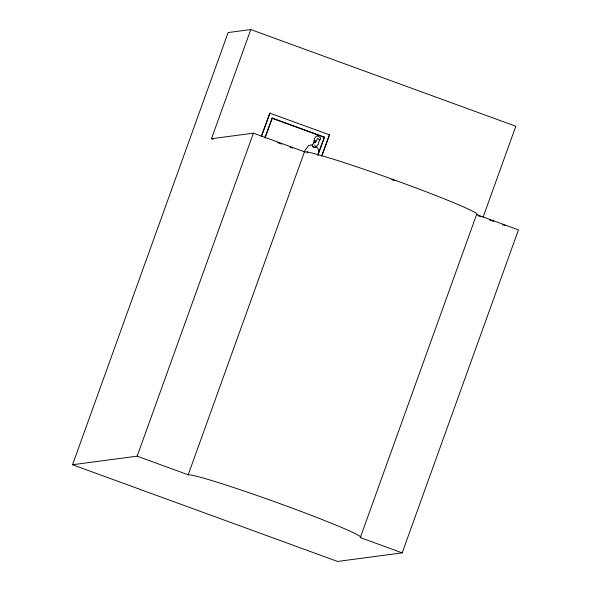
<?xml version="1.0" encoding="UTF-8"?>
<svg xmlns="http://www.w3.org/2000/svg" width="591" height="591" viewBox="0 0 591 591"><rect width="100%" height="100%" fill="white"/><g stroke="black" fill="none" stroke-linecap="round" stroke-linejoin="round"><path stroke-width="0.89" d="M318.039 155.138C319.243 152.027 318.785 147.329 315.291 146.302L314.7 144.839M307.039 153.121L307.564 151.525M250.783 29.55L211.475 138.73L253.428 133.16L304.483 151.791A91.967 4.329 19.8 0 1 399.834 181.947A91.967 4.329 19.8 0 1 476.575 214.577L518.47 229.869L402.183 552.866L337.572 561.45L72.53 464.74L228.126 32.557L250.783 29.55L515.825 126.26L483.069 217.244M72.53 464.74L137.142 456.163L253.428 133.16M261.288 136.41L269.888 113.08L261.495 136.381M265.056 137.09L272.229 118.119L324.466 137.171L317.958 155.241M265.108 137.902L272.229 118.119M137.142 456.163L188.197 474.787L304.483 151.791M318.217 153.571L324.466 137.171M321.807 155.559L329.468 134.822L321.703 156.393M402.183 552.866L360.288 537.581L476.575 214.577M314.434 142.268L312.299 144.898L312.395 146.346L314.057 147.647L316.517 146.782M316.458 146.731L317.626 144.721L318.239 144.559L319.472 139.845L317.722 138.309L315.52 142.837L315.431 140.628L314.693 140.54C314.456 141.013 314.02 143.14 314.914 142.682M319.472 139.845L320.093 139.986L320.448 139.277L320.292 137.526L317.781 136.026L318.047 135.568C314.715 136.122 313.858 139.949 313.814 142.749M316.303 146.96L314.648 147.351L312.395 146.346M312.624 144.684L308.605 145.526L304.129 151.532L304.476 152.064M269.681 113.11L329.468 134.822M271.875 118.163L324.104 137.223M277.327 142.497L281.611 144.056M290.166 147.181L292.737 148.119M478.222 215.796L480.808 216.742M489.422 219.882L493.736 221.455M502.35 224.602L504.936 225.54M211.475 138.73L213.107 139.328M188.197 474.787A91.967 4.329 19.8 0 1 283.547 504.95A91.967 4.329 19.8 0 1 360.288 537.581M391.796 179.649A79.637 3.753 19.8 0 1 394.36 180.58"/></g></svg>
